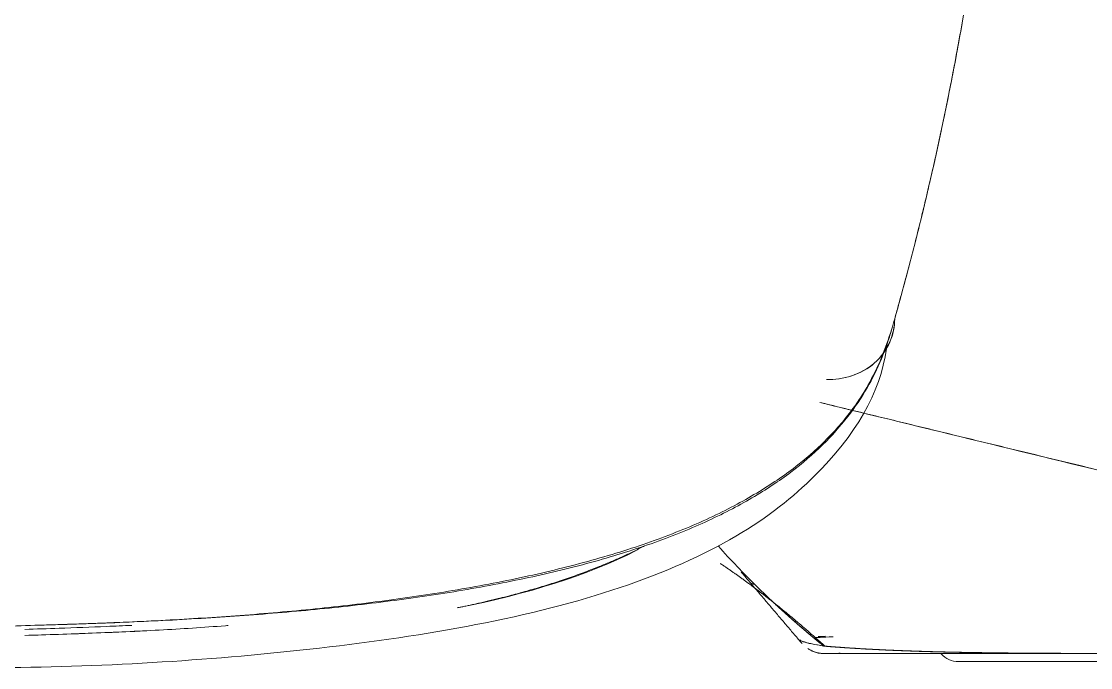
# Model space of a CAD drawing. Header units: millimetres. Extents: x 8883 to 11259, y -10160 to -6800.
# Drawn here: x 9768.61 to 9791.98, y -7108.93 to -7094.81 of the extents above; entities that cross this region are included whole.
import ezdxf

# ---------------------------------------------------------------- set-up
doc = ezdxf.new("R2010")
doc.units = ezdxf.units.MM

msp = doc.modelspace()

# ---------------------------------------------------------------- linework, layer by layer
at = {"linetype": 'Continuous', "lineweight": 18}
for p, q in [((9768.683, -7108.017), (9768.683, -7108.017)), ((9768.683, -7108.017), (9768.683, -7108.017)), ((9787.346, -7108.626), (9788.416, -7108.626))]:
    msp.add_line(p, q, dxfattribs=at)
msp.add_arc((9789.096, -7108.304), 0.5, 220.7461, 270, dxfattribs=at)
msp.add_arc((9789.096, -7108.304), 0.5, 220.7461, 270, dxfattribs=at)
for points, knots in [([(9787.701, -7101.308), (9787.806, -7100.935), (9787.907, -7100.563), (9788.102, -7099.821), (9788.196, -7099.452), (9788.466, -7098.347), (9788.798, -7096.883), (9789.073, -7095.434), (9789.323, -7093.99), (9789.434, -7093.271), (9789.631, -7091.837), (9789.717, -7091.122), (9789.863, -7089.694), (9789.924, -7088.981), (9790.02, -7087.555), (9790.056, -7086.842), (9790.091, -7085.771), (9790.1, -7085.414), (9790.108, -7084.854), (9790.11, -7084.651), (9790.111, -7084.448)], [0, 0, 0, 0, 0.064236, 0.064236, 0.128473, 0.128473, 0.256946, 0.385418, 0.385418, 0.513891, 0.513891, 0.642364, 0.642364, 0.770837, 0.770837, 0.899309, 0.899309, 0.963546, 0.963546, 1, 1, 1, 1]), ([(9789.504, -7092.738), (9789.501, -7092.755), (9789.496, -7092.791), (9789.488, -7092.849), (9789.479, -7092.91), (9789.471, -7092.97), (9789.462, -7093.03), (9789.454, -7093.089), (9789.445, -7093.148), (9789.436, -7093.206), (9789.428, -7093.263), (9789.42, -7093.32), (9789.411, -7093.376), (9789.398, -7093.466), (9789.379, -7093.59), (9789.354, -7093.749), (9789.329, -7093.911), (9789.302, -7094.074), (9789.275, -7094.24), (9789.248, -7094.408), (9789.219, -7094.578), (9789.19, -7094.749), (9789.159, -7094.923), (9789.128, -7095.099), (9789.096, -7095.277), (9789.063, -7095.457), (9789.03, -7095.639), (9788.995, -7095.823), (9788.959, -7096.009), (9788.923, -7096.197), (9788.885, -7096.387), (9788.846, -7096.58), (9788.807, -7096.774), (9788.766, -7096.97), (9788.724, -7097.167), (9788.681, -7097.367), (9788.638, -7097.569), (9788.592, -7097.773), (9788.546, -7097.979), (9788.499, -7098.187), (9788.45, -7098.397), (9788.401, -7098.609), (9788.349, -7098.822), (9788.297, -7099.038), (9788.244, -7099.256), (9788.189, -7099.476), (9788.133, -7099.698), (9788.075, -7099.922), (9788.016, -7100.148), (9787.956, -7100.376), (9787.894, -7100.606), (9787.831, -7100.839), (9787.767, -7101.073), (9787.723, -7101.23), (9787.701, -7101.308)], [0, 0, 0, 0, 0.005697, 0.012884, 0.019998, 0.027041, 0.034011, 0.040909, 0.047735, 0.054489, 0.06117, 0.067779, 0.074316, 0.08078, 0.09911, 0.11768, 0.13649, 0.15554, 0.174829, 0.194358, 0.214126, 0.234133, 0.254379, 0.274863, 0.295586, 0.316546, 0.337745, 0.359181, 0.380854, 0.402764, 0.424912, 0.447295, 0.469916, 0.492772, 0.515866, 0.539197, 0.562765, 0.58657, 0.610613, 0.634894, 0.659413, 0.684172, 0.709171, 0.734411, 0.759893, 0.785614, 0.811576, 0.837777, 0.864218, 0.890897, 0.917815, 0.944972, 0.972367, 1, 1, 1, 1]), ([(9787.701, -7101.308), (9787.701, -7101.31), (9787.7, -7101.638), (9787.395, -7102.401), (9786.563, -7102.648), (9786.213, -7102.635)], [0, 0, 0, 0, 0.001671, 0.503009, 1, 1, 1, 1]), ([(9786.213, -7102.635), (9786.561, -7102.647), (9787.175, -7102.468), (9787.636, -7101.827), (9787.701, -7101.474), (9787.701, -7101.308)], [0, 0, 0, 0, 0.494132, 0.746691, 1, 1, 1, 1]), ([(9769.819, -7107.982), (9769.959, -7107.977), (9770.098, -7107.973), (9770.378, -7107.963), (9770.517, -7107.958), (9770.936, -7107.941), (9771.216, -7107.929), (9772.053, -7107.888), (9772.611, -7107.856), (9773.724, -7107.779), (9774.278, -7107.734), (9775.38, -7107.631), (9775.927, -7107.571), (9776.737, -7107.47), (9777.006, -7107.434), (9777.539, -7107.358), (9778.068, -7107.277), (9778.587, -7107.186), (9779.1, -7107.09), (9779.606, -7106.99), (9780.098, -7106.879), (9780.58, -7106.762), (9780.818, -7106.701), (9781.282, -7106.574), (9781.509, -7106.508), (9781.952, -7106.37), (9782.168, -7106.299), (9782.588, -7106.151), (9782.792, -7106.074), (9783.186, -7105.916), (9783.377, -7105.835), (9783.928, -7105.584), (9784.268, -7105.408), (9784.891, -7105.043), (9785.175, -7104.854), (9785.689, -7104.466), (9785.919, -7104.266), (9786.33, -7103.862), (9786.512, -7103.656), (9786.834, -7103.24), (9786.974, -7103.031), (9787.218, -7102.609), (9787.322, -7102.397), (9787.455, -7102.079), (9787.496, -7101.972), (9787.551, -7101.813), (9787.569, -7101.76), (9787.602, -7101.653), (9787.618, -7101.6), (9787.634, -7101.547)], [0, 0, 0, 0, 0.015625, 0.015625, 0.03125, 0.03125, 0.0625, 0.0625, 0.125, 0.125, 0.1875, 0.1875, 0.25, 0.25, 0.28125, 0.28125, 0.3125, 0.34375, 0.34375, 0.375, 0.40625, 0.40625, 0.4375, 0.4375, 0.46875, 0.46875, 0.5, 0.5, 0.53125, 0.53125, 0.5625, 0.5625, 0.625, 0.625, 0.6875, 0.6875, 0.75, 0.75, 0.8125, 0.8125, 0.875, 0.875, 0.9375, 0.9375, 0.96875, 0.96875, 0.984375, 0.984375, 1, 1, 1, 1]), ([(9787.631, -7101.547), (9787.506, -7101.947), (9787.325, -7102.412), (9787.055, -7102.871), (9786.992, -7102.973), (9786.96, -7103.023), (9786.859, -7103.176), (9786.714, -7103.378), (9786.549, -7103.579), (9786.371, -7103.78), (9786.276, -7103.881), (9785.973, -7104.182), (9785.745, -7104.382), (9785.23, -7104.774), (9784.655, -7105.159), (9783.787, -7105.612), (9783.2, -7105.865), (9782.794, -7106.028), (9782.583, -7106.108), (9781.931, -7106.338), (9781.47, -7106.482), (9780.511, -7106.744), (9780.013, -7106.864), (9779.248, -7107.027), (9778.991, -7107.078), (9778.472, -7107.176), (9777.687, -7107.315), (9776.352, -7107.509), (9775.268, -7107.629), (9774.181, -7107.733), (9773.636, -7107.778), (9772.818, -7107.835), (9772.545, -7107.853), (9771.999, -7107.885), (9771.726, -7107.9), (9771.178, -7107.928), (9770.903, -7107.94), (9770.494, -7107.957), (9770.358, -7107.962), (9770.088, -7107.973), (9769.953, -7107.978), (9769.819, -7107.982)], [0, 0, 0, 0, 0.125, 0.140625, 0.140625, 0.15625, 0.15625, 0.1875, 0.21875, 0.21875, 0.25, 0.25, 0.3125, 0.3125, 0.375, 0.4375, 0.46875, 0.46875, 0.5, 0.5, 0.5625, 0.5625, 0.625, 0.625, 0.65625, 0.65625, 0.6875, 0.75, 0.8125, 0.8125, 0.875, 0.875, 0.90625, 0.90625, 0.9375, 0.9375, 0.96875, 0.96875, 0.984375, 0.984375, 1, 1, 1, 1]), ([(9768.148, -7108.935), (9770.547, -7108.917), (9774.049, -7108.691), (9778.631, -7108.041), (9781.824, -7107.235), (9784.365, -7106.102), (9786.562, -7104.338), (9787.382, -7102.939), (9787.524, -7101.956)], [0, 0, 0, 0, 0.242863, 0.367864, 0.495924, 0.625265, 0.753427, 1, 1, 1, 1]), ([(9801.096, -7106.799), (9800.504, -7106.655), (9799.913, -7106.511), (9798.73, -7106.223), (9796.957, -7105.791), (9795.183, -7105.359), (9792.819, -7104.783), (9791.637, -7104.495), (9789.274, -7103.919), (9787.811, -7103.563), (9786.348, -7103.207), (9786.066, -7103.138)], [0, 0, 0, 0, 0.117952, 0.117952, 0.235905, 0.471809, 0.471809, 0.707714, 0.707714, 0.943619, 1, 1, 1, 1]), ([(9786.107, -7103.147), (9786.167, -7103.162), (9786.404, -7103.22), (9786.817, -7103.32), (9787.344, -7103.448), (9787.867, -7103.575), (9788.386, -7103.701), (9788.9, -7103.826), (9789.411, -7103.95), (9789.918, -7104.073), (9790.42, -7104.195), (9790.919, -7104.316), (9791.414, -7104.436), (9791.906, -7104.556), (9792.394, -7104.675), (9792.879, -7104.792), (9793.36, -7104.91), (9793.838, -7105.026), (9794.313, -7105.142), (9794.784, -7105.257), (9795.253, -7105.371), (9795.719, -7105.485), (9796.181, -7105.598), (9796.641, -7105.711), (9797.098, -7105.823), (9797.553, -7105.934), (9798.004, -7106.044), (9798.453, -7106.154), (9798.9, -7106.263), (9799.344, -7106.372), (9799.785, -7106.48), (9800.224, -7106.587), (9800.661, -7106.694), (9800.951, -7106.764), (9801.096, -7106.8)], [0, 0, 0, 0, 0.011987, 0.047519, 0.082741, 0.117663, 0.152292, 0.186638, 0.220706, 0.254504, 0.28804, 0.321321, 0.354353, 0.387142, 0.419695, 0.452018, 0.484116, 0.515995, 0.547661, 0.579119, 0.610372, 0.641427, 0.672288, 0.702958, 0.733442, 0.763744, 0.793868, 0.823816, 0.853593, 0.8832, 0.912642, 0.941921, 0.97104, 1, 1, 1, 1]), ([(9782.232, -7106.274), (9782.218, -7106.281), (9782.125, -7106.329), (9781.954, -7106.414), (9781.715, -7106.526), (9781.479, -7106.629), (9781.248, -7106.725), (9780.981, -7106.829), (9780.677, -7106.94), (9780.334, -7107.057), (9779.996, -7107.164), (9779.742, -7107.238), (9779.56, -7107.289), (9779.435, -7107.324), (9779.267, -7107.368), (9779.098, -7107.411), (9778.946, -7107.449), (9778.826, -7107.477), (9778.712, -7107.504), (9778.603, -7107.529), (9778.499, -7107.552), (9778.401, -7107.573), (9778.309, -7107.593), (9778.222, -7107.611), (9778.166, -7107.622), (9778.139, -7107.628)], [0, 0, 0, 0, 0.013525, 0.085627, 0.154553, 0.220295, 0.282852, 0.342222, 0.430203, 0.514319, 0.594575, 0.670979, 0.690094, 0.718388, 0.755865, 0.802534, 0.829611, 0.855406, 0.879918, 0.903146, 0.92509, 0.945748, 0.965119, 0.983203, 1, 1, 1, 1]), ([(9783.847, -7106.279), (9784.114, -7106.579), (9784.392, -7106.87), (9785.144, -7107.61), (9785.633, -7108.045), (9786.142, -7108.458)], [0, 0, 0, 0, 0.382239, 0.382239, 1, 1, 1, 1]), ([(9786.176, -7108.466), (9786.156, -7108.448), (9786.115, -7108.411), (9786.054, -7108.356), (9785.993, -7108.302), (9785.931, -7108.248), (9785.87, -7108.194), (9785.809, -7108.14), (9785.748, -7108.087), (9785.687, -7108.035), (9785.625, -7107.982), (9785.564, -7107.93), (9785.503, -7107.879), (9785.442, -7107.828), (9785.381, -7107.777), (9785.319, -7107.726), (9785.258, -7107.676), (9785.197, -7107.627), (9785.136, -7107.577), (9785.075, -7107.529), (9785.013, -7107.48), (9784.952, -7107.432), (9784.891, -7107.384), (9784.83, -7107.337), (9784.769, -7107.29), (9784.707, -7107.243), (9784.646, -7107.197), (9784.585, -7107.151), (9784.524, -7107.105), (9784.462, -7107.06), (9784.401, -7107.016), (9784.34, -7106.971), (9784.279, -7106.928), (9784.217, -7106.884), (9784.156, -7106.841), (9784.095, -7106.798), (9784.033, -7106.756), (9783.972, -7106.714), (9783.922, -7106.68), (9783.893, -7106.66), (9783.884, -7106.655)], [0, 0, 0, 0, 0.028196, 0.056308, 0.084336, 0.112281, 0.140141, 0.167918, 0.195611, 0.223221, 0.250749, 0.278193, 0.305555, 0.332834, 0.360032, 0.387147, 0.414182, 0.441134, 0.468006, 0.494797, 0.521508, 0.548139, 0.57469, 0.601162, 0.627554, 0.653868, 0.680104, 0.706262, 0.732343, 0.758346, 0.784274, 0.810124, 0.8359, 0.8616, 0.887225, 0.912777, 0.938254, 0.963659, 0.988991, 1, 1, 1, 1]), ([(9786.15, -7108.465), (9786.13, -7108.448), (9786.09, -7108.416), (9786.031, -7108.367), (9785.972, -7108.319), (9785.914, -7108.27), (9785.856, -7108.222), (9785.798, -7108.173), (9785.741, -7108.124), (9785.684, -7108.076), (9785.628, -7108.027), (9785.572, -7107.979), (9785.516, -7107.93), (9785.461, -7107.882), (9785.406, -7107.833), (9785.352, -7107.784), (9785.298, -7107.736), (9785.244, -7107.687), (9785.191, -7107.639), (9785.138, -7107.59), (9785.086, -7107.542), (9785.034, -7107.493), (9784.982, -7107.445), (9784.931, -7107.396), (9784.88, -7107.348), (9784.829, -7107.3), (9784.779, -7107.251), (9784.729, -7107.203), (9784.68, -7107.154), (9784.647, -7107.122), (9784.63, -7107.105), (9784.63, -7107.105)], [0, 0, 0, 0, 0.037636, 0.075116, 0.112442, 0.149615, 0.186637, 0.223508, 0.260231, 0.296807, 0.333236, 0.369521, 0.405661, 0.44166, 0.477517, 0.513235, 0.548814, 0.584255, 0.61956, 0.65473, 0.689766, 0.724669, 0.759441, 0.794082, 0.828593, 0.862976, 0.897231, 0.931361, 0.965365, 0.999244, 1, 1, 1, 1]), ([(9768.203, -7108.031), (9768.471, -7108.023), (9768.741, -7108.015), (9769.279, -7107.999), (9769.549, -7107.99), (9769.819, -7107.982)], [0, 0, 0, 0, 0.5, 0.5, 1, 1, 1, 1]), ([(9769.819, -7107.982), (9769.682, -7107.987), (9769.546, -7107.991), (9769.275, -7107.999), (9769.141, -7108.003), (9768.738, -7108.015), (9768.471, -7108.023), (9768.203, -7108.031)], [0, 0, 0, 0, 0.25, 0.25, 0.5, 0.5, 1, 1, 1, 1]), ([(9768.684, -7108.231), (9769.178, -7108.216), (9769.671, -7108.2), (9770.652, -7108.162), (9771.141, -7108.14), (9772.111, -7108.087), (9772.593, -7108.056), (9773.091, -7108.018), (9773.11, -7108.017), (9773.129, -7108.015)], [0, 0, 0, 0, 0.328893, 0.328893, 0.657787, 0.657787, 0.98668, 0.98668, 1, 1, 1, 1]), ([(9771.269, -7108.133), (9771.191, -7108.137), (9770.722, -7108.16), (9769.861, -7108.195), (9769.076, -7108.219), (9768.684, -7108.231)], [0, 0, 0, 0, 0.090656, 0.545331, 1, 1, 1, 1]), ([(9771.029, -7108.011), (9770.844, -7108.019), (9770.313, -7108.043), (9769.531, -7108.071), (9768.935, -7108.091), (9768.686, -7108.098)], [0, 0, 0, 0, 0.237151, 0.680274, 1, 1, 1, 1]), ([(9785.636, -7108.328), (9785.635, -7108.329), (9785.634, -7108.33), (9785.633, -7108.337), (9785.638, -7108.343), (9785.662, -7108.357), (9785.679, -7108.363), (9785.746, -7108.385), (9785.811, -7108.4), (9785.965, -7108.432), (9786.054, -7108.448), (9786.15, -7108.465)], [0, 0, 0, 0, 0.027593, 0.027593, 0.189661, 0.189661, 0.351729, 0.351729, 0.675864, 0.675864, 1, 1, 1, 1]), ([(9786.359, -7108.263), (9786.354, -7108.263), (9786.349, -7108.263), (9786.239, -7108.266), (9786.149, -7108.269), (9786.034, -7108.275), (9786, -7108.276), (9785.969, -7108.278)], [0, 0, 0, 0, 0.032806, 0.032806, 0.69222, 0.69222, 1, 1, 1, 1]), ([(9786.165, -7108.458), (9786.164, -7108.458), (9786.157, -7108.458), (9786.15, -7108.458), (9786.144, -7108.458)], [0, 0, 0, 0, 0.0852, 1, 1, 1, 1]), ([(9786.176, -7108.466), (9786.182, -7108.467), (9786.193, -7108.468), (9786.21, -7108.469), (9786.228, -7108.47), (9786.246, -7108.472), (9786.264, -7108.473), (9786.284, -7108.475), (9786.303, -7108.476), (9786.324, -7108.478), (9786.344, -7108.479), (9786.366, -7108.481), (9786.388, -7108.483), (9786.41, -7108.484), (9786.433, -7108.486), (9786.457, -7108.488), (9786.481, -7108.489), (9786.506, -7108.491), (9786.532, -7108.493), (9786.558, -7108.495), (9786.585, -7108.497), (9786.613, -7108.499), (9786.641, -7108.501), (9786.67, -7108.502), (9786.7, -7108.504), (9786.73, -7108.506), (9786.762, -7108.508), (9786.794, -7108.51), (9786.826, -7108.512), (9786.86, -7108.514), (9786.894, -7108.516), (9786.929, -7108.518), (9786.965, -7108.521), (9787.001, -7108.523), (9787.039, -7108.525), (9787.077, -7108.527), (9787.116, -7108.529), (9787.156, -7108.531), (9787.197, -7108.533), (9787.239, -7108.535), (9787.282, -7108.538), (9787.325, -7108.54), (9787.37, -7108.542), (9787.415, -7108.544), (9787.462, -7108.546), (9787.509, -7108.549), (9787.558, -7108.551), (9787.607, -7108.553), (9787.657, -7108.555), (9787.709, -7108.557), (9787.761, -7108.559), (9787.815, -7108.562), (9787.87, -7108.564), (9787.925, -7108.566), (9787.982, -7108.568), (9788.04, -7108.57), (9788.1, -7108.572), (9788.16, -7108.574), (9788.221, -7108.576), (9788.295, -7108.579), (9788.381, -7108.581), (9788.48, -7108.584), (9788.579, -7108.587), (9788.679, -7108.59), (9788.779, -7108.592), (9788.881, -7108.595), (9788.982, -7108.597), (9789.085, -7108.599), (9789.187, -7108.601), (9789.291, -7108.603), (9789.394, -7108.605), (9789.498, -7108.606), (9789.602, -7108.608), (9789.707, -7108.609), (9789.812, -7108.611), (9789.917, -7108.612), (9790.022, -7108.613), (9790.127, -7108.614), (9790.232, -7108.616), (9790.337, -7108.617), (9790.442, -7108.617), (9790.547, -7108.618), (9790.652, -7108.619), (9790.757, -7108.62), (9790.862, -7108.62), (9790.967, -7108.621), (9791.071, -7108.622), (9791.175, -7108.622), (9791.279, -7108.622), (9791.383, -7108.623), (9791.486, -7108.623), (9791.589, -7108.624), (9791.691, -7108.624), (9791.793, -7108.624), (9791.861, -7108.624), (9791.895, -7108.624)], [0, 0, 0, 0, 0.006127, 0.01234, 0.018637, 0.02502, 0.031488, 0.03804, 0.044678, 0.051401, 0.058209, 0.065102, 0.07208, 0.079143, 0.08629, 0.093523, 0.100841, 0.108243, 0.115731, 0.123303, 0.13096, 0.138702, 0.146528, 0.15444, 0.162435, 0.170516, 0.178681, 0.18693, 0.195265, 0.203683, 0.212186, 0.220773, 0.229445, 0.238201, 0.247041, 0.255965, 0.264973, 0.274065, 0.283241, 0.292501, 0.301845, 0.311273, 0.320785, 0.33038, 0.34006, 0.349822, 0.359669, 0.369599, 0.379613, 0.38971, 0.399891, 0.410155, 0.420503, 0.430934, 0.441448, 0.452046, 0.462728, 0.473492, 0.48434, 0.495271, 0.512084, 0.528755, 0.545284, 0.561672, 0.57792, 0.594027, 0.609994, 0.625821, 0.641509, 0.657056, 0.672462, 0.687728, 0.702854, 0.717838, 0.732682, 0.747384, 0.761946, 0.776366, 0.790646, 0.804784, 0.818781, 0.832638, 0.846354, 0.859929, 0.873363, 0.886657, 0.89981, 0.912824, 0.925697, 0.93843, 0.951023, 0.963476, 0.97579, 0.987965, 1, 1, 1, 1]), ([(9791.895, -7108.626), (9791.877, -7108.626), (9791.842, -7108.625), (9791.789, -7108.625), (9791.737, -7108.625), (9791.685, -7108.625), (9791.633, -7108.624), (9791.581, -7108.624), (9791.53, -7108.624), (9791.478, -7108.624), (9791.427, -7108.624), (9791.377, -7108.623), (9791.326, -7108.623), (9791.276, -7108.623), (9791.226, -7108.623), (9791.176, -7108.622), (9791.127, -7108.622), (9791.078, -7108.622), (9791.029, -7108.622), (9790.98, -7108.621), (9790.932, -7108.621), (9790.884, -7108.621), (9790.836, -7108.621), (9790.788, -7108.62), (9790.74, -7108.62), (9790.693, -7108.62), (9790.646, -7108.619), (9790.6, -7108.619), (9790.553, -7108.619), (9790.507, -7108.618), (9790.461, -7108.618), (9790.415, -7108.618), (9790.37, -7108.617), (9790.324, -7108.617), (9790.279, -7108.617), (9790.235, -7108.616), (9790.19, -7108.616), (9790.146, -7108.615), (9790.102, -7108.615), (9790.058, -7108.614), (9790.015, -7108.614), (9789.971, -7108.614), (9789.928, -7108.613), (9789.885, -7108.613), (9789.843, -7108.612), (9789.801, -7108.612), (9789.759, -7108.611), (9789.717, -7108.611), (9789.675, -7108.61), (9789.634, -7108.609), (9789.593, -7108.609), (9789.552, -7108.608), (9789.511, -7108.608), (9789.471, -7108.607), (9789.431, -7108.606), (9789.391, -7108.606), (9789.351, -7108.605), (9789.312, -7108.605), (9789.272, -7108.604), (9789.233, -7108.603), (9789.195, -7108.602), (9789.156, -7108.602), (9789.118, -7108.601), (9789.08, -7108.6), (9789.042, -7108.6), (9789.004, -7108.599), (9788.967, -7108.598), (9788.93, -7108.597), (9788.893, -7108.596), (9788.857, -7108.596), (9788.82, -7108.595), (9788.784, -7108.594), (9788.748, -7108.593), (9788.712, -7108.592), (9788.677, -7108.591), (9788.642, -7108.59), (9788.607, -7108.59), (9788.572, -7108.589), (9788.537, -7108.588), (9788.503, -7108.587), (9788.469, -7108.586), (9788.435, -7108.585), (9788.402, -7108.584), (9788.368, -7108.583), (9788.335, -7108.582), (9788.302, -7108.581), (9788.269, -7108.58), (9788.237, -7108.579), (9788.205, -7108.578), (9788.173, -7108.577), (9788.141, -7108.576), (9788.109, -7108.575), (9788.078, -7108.573), (9788.047, -7108.572), (9788.016, -7108.571), (9787.985, -7108.57), (9787.955, -7108.569), (9787.925, -7108.568), (9787.895, -7108.567), (9787.865, -7108.566), (9787.835, -7108.564), (9787.806, -7108.563), (9787.777, -7108.562), (9787.748, -7108.561), (9787.719, -7108.56), (9787.691, -7108.558), (9787.663, -7108.557), (9787.634, -7108.556), (9787.607, -7108.555), (9787.579, -7108.553), (9787.552, -7108.552), (9787.525, -7108.551), (9787.498, -7108.55), (9787.471, -7108.548), (9787.444, -7108.547), (9787.418, -7108.546), (9787.392, -7108.545), (9787.366, -7108.543), (9787.34, -7108.542), (9787.315, -7108.541), (9787.29, -7108.539), (9787.265, -7108.538), (9787.24, -7108.537), (9787.215, -7108.536), (9787.191, -7108.534), (9787.167, -7108.533), (9787.143, -7108.532), (9787.119, -7108.53), (9787.096, -7108.529), (9787.072, -7108.528), (9787.049, -7108.526), (9787.026, -7108.525), (9787.004, -7108.524), (9786.981, -7108.522), (9786.959, -7108.521), (9786.937, -7108.52), (9786.915, -7108.518), (9786.893, -7108.517), (9786.872, -7108.516), (9786.85, -7108.514), (9786.829, -7108.513), (9786.808, -7108.512), (9786.788, -7108.51), (9786.767, -7108.509), (9786.747, -7108.508), (9786.727, -7108.507), (9786.707, -7108.505), (9786.688, -7108.504), (9786.668, -7108.503), (9786.649, -7108.501), (9786.63, -7108.5), (9786.611, -7108.499), (9786.592, -7108.497), (9786.574, -7108.496), (9786.556, -7108.495), (9786.538, -7108.494), (9786.52, -7108.492), (9786.502, -7108.491), (9786.485, -7108.49), (9786.468, -7108.489), (9786.45, -7108.487), (9786.434, -7108.486), (9786.417, -7108.485), (9786.4, -7108.484), (9786.384, -7108.483), (9786.368, -7108.481), (9786.352, -7108.48), (9786.336, -7108.479), (9786.321, -7108.478), (9786.306, -7108.477), (9786.29, -7108.475), (9786.276, -7108.474), (9786.261, -7108.473), (9786.246, -7108.472), (9786.232, -7108.471), (9786.218, -7108.47), (9786.204, -7108.469), (9786.19, -7108.467), (9786.181, -7108.467), (9786.176, -7108.466)], [0, 0, 0, 0, 0.006272, 0.012537, 0.018795, 0.025046, 0.031289, 0.037526, 0.043755, 0.049977, 0.056193, 0.062401, 0.068602, 0.074796, 0.080983, 0.087163, 0.093336, 0.099502, 0.105661, 0.111813, 0.117958, 0.124096, 0.130227, 0.136351, 0.142468, 0.148578, 0.154681, 0.160778, 0.166867, 0.172949, 0.179025, 0.185093, 0.191155, 0.197209, 0.203257, 0.209298, 0.215332, 0.221359, 0.227379, 0.233392, 0.239398, 0.245397, 0.251389, 0.257374, 0.263353, 0.269324, 0.275288, 0.281246, 0.287196, 0.29314, 0.299076, 0.305006, 0.310928, 0.316844, 0.322753, 0.328654, 0.334549, 0.340436, 0.346317, 0.35219, 0.358057, 0.363916, 0.369768, 0.375613, 0.381452, 0.387283, 0.393107, 0.398923, 0.404733, 0.410536, 0.416331, 0.42212, 0.427901, 0.433675, 0.439442, 0.445202, 0.450954, 0.4567, 0.462438, 0.468169, 0.473892, 0.479609, 0.485318, 0.49102, 0.496715, 0.502402, 0.508083, 0.513756, 0.519422, 0.52508, 0.530732, 0.536376, 0.542013, 0.547642, 0.553265, 0.55888, 0.564488, 0.570088, 0.575682, 0.581268, 0.586847, 0.592418, 0.597982, 0.60354, 0.609089, 0.614632, 0.620167, 0.625695, 0.631216, 0.63673, 0.642236, 0.647735, 0.653227, 0.658711, 0.664189, 0.669659, 0.675122, 0.680577, 0.686026, 0.691467, 0.696901, 0.702328, 0.707747, 0.713159, 0.718565, 0.723962, 0.729353, 0.734737, 0.740113, 0.745482, 0.750844, 0.756199, 0.761547, 0.766887, 0.77222, 0.777547, 0.782866, 0.788178, 0.793482, 0.79878, 0.804071, 0.809354, 0.81463, 0.8199, 0.825162, 0.830417, 0.835666, 0.840907, 0.846141, 0.851368, 0.856589, 0.861802, 0.867009, 0.872208, 0.877401, 0.882587, 0.887766, 0.892938, 0.898103, 0.903261, 0.908413, 0.913558, 0.918696, 0.923827, 0.928952, 0.93407, 0.939181, 0.944285, 0.949383, 0.954475, 0.959559, 0.964637, 0.969709, 0.974774, 0.979832, 0.984884, 0.989929, 0.994968, 1, 1, 1, 1]), ([(9786.479, -7108.619), (9786.481, -7108.619), (9786.489, -7108.621), (9786.502, -7108.622), (9786.519, -7108.624), (9786.533, -7108.625), (9786.545, -7108.625), (9786.555, -7108.626), (9786.561, -7108.626), (9786.564, -7108.626)], [0, 0, 0, 0, 0.060405, 0.286753, 0.484813, 0.654864, 0.797204, 0.91214, 1, 1, 1, 1]), ([(9786.585, -7108.626), (9786.586, -7108.626), (9786.587, -7108.626), (9786.587, -7108.626), (9786.588, -7108.625), (9786.588, -7108.625), (9786.588, -7108.625), (9786.588, -7108.625), (9786.587, -7108.625), (9786.586, -7108.625), (9786.585, -7108.625), (9786.583, -7108.625), (9786.581, -7108.625), (9786.579, -7108.626), (9786.577, -7108.626), (9786.576, -7108.626), (9786.575, -7108.626)], [0, 0, 0, 0, 0.083618, 0.164274, 0.242276, 0.317961, 0.391695, 0.463874, 0.534917, 0.605264, 0.675366, 0.745683, 0.816668, 0.888766, 0.962402, 1, 1, 1, 1]), ([(9789.243, -7108.626), (9789.23, -7108.626), (9789.205, -7108.626), (9789.166, -7108.626), (9789.126, -7108.626), (9789.086, -7108.626), (9789.044, -7108.626), (9789.001, -7108.626), (9788.957, -7108.626), (9788.912, -7108.626), (9788.867, -7108.626), (9788.82, -7108.626), (9788.773, -7108.626), (9788.724, -7108.626), (9788.675, -7108.626), (9788.625, -7108.626), (9788.575, -7108.626), (9788.523, -7108.626), (9788.471, -7108.626), (9788.419, -7108.626), (9788.294, -7108.626), (9788.118, -7108.626), (9787.913, -7108.626), (9787.756, -7108.626), (9787.617, -7108.626), (9787.48, -7108.626), (9787.331, -7108.626), (9787.181, -7108.626), (9787.057, -7108.626), (9786.959, -7108.626), (9786.888, -7108.626), (9786.826, -7108.626), (9786.77, -7108.626), (9786.722, -7108.626), (9786.68, -7108.626), (9786.644, -7108.626), (9786.613, -7108.626), (9786.594, -7108.626), (9786.585, -7108.626)], [0, 0, 0, 0, 0.009932, 0.020223, 0.030875, 0.041886, 0.053257, 0.064987, 0.077077, 0.089527, 0.102337, 0.115506, 0.129035, 0.142924, 0.157172, 0.17178, 0.186747, 0.202075, 0.217761, 0.233808, 0.250214, 0.333103, 0.40241, 0.458138, 0.500289, 0.556347, 0.616697, 0.681334, 0.750253, 0.788921, 0.824857, 0.858062, 0.888537, 0.916284, 0.941302, 0.963593, 0.983159, 1, 1, 1, 1]), ([(9786.585, -7108.626), (9786.863, -7108.626), (9787.202, -7108.626), (9787.867, -7108.626), (9788.108, -7108.626), (9788.509, -7108.626), (9788.648, -7108.626), (9788.831, -7108.626), (9788.886, -7108.626), (9788.943, -7108.626), (9788.981, -7108.626), (9788.982, -7108.626), (9789.164, -7108.626), (9789.238, -7108.626), (9789.243, -7108.626)], [0, 0, 0, 0, 0.5, 0.5, 0.75, 0.75, 0.875, 0.875, 0.90625, 0.921875, 0.921875, 0.9375, 0.9375, 1, 1, 1, 1]), ([(9791.895, -7108.624), (9791.641, -7108.625), (9791.395, -7108.625), (9790.919, -7108.625), (9790.69, -7108.625), (9790.026, -7108.626), (9789.617, -7108.626), (9789.243, -7108.626)], [0, 0, 0, 0, 0.25, 0.25, 0.5, 0.5, 1, 1, 1, 1]), ([(9801.096, -7108.626), (9801.072, -7108.626), (9801.026, -7108.626), (9800.956, -7108.626), (9800.886, -7108.626), (9800.817, -7108.626), (9800.747, -7108.626), (9800.678, -7108.626), (9800.608, -7108.626), (9800.539, -7108.626), (9800.47, -7108.626), (9800.401, -7108.626), (9800.332, -7108.626), (9800.263, -7108.626), (9800.194, -7108.626), (9800.125, -7108.626), (9800.056, -7108.626), (9799.988, -7108.626), (9799.919, -7108.626), (9799.851, -7108.626), (9799.783, -7108.626), (9799.714, -7108.626), (9799.646, -7108.626), (9799.578, -7108.626), (9799.51, -7108.626), (9799.442, -7108.626), (9799.375, -7108.626), (9799.307, -7108.626), (9799.24, -7108.626), (9799.172, -7108.626), (9799.105, -7108.626), (9799.038, -7108.626), (9798.971, -7108.626), (9798.904, -7108.626), (9798.837, -7108.626), (9798.77, -7108.626), (9798.703, -7108.626), (9798.637, -7108.626), (9798.57, -7108.626), (9798.504, -7108.626), (9798.437, -7108.626), (9798.371, -7108.626), (9798.305, -7108.626), (9798.239, -7108.626), (9798.173, -7108.626), (9798.108, -7108.626), (9798.042, -7108.626), (9797.977, -7108.626), (9797.911, -7108.626), (9797.846, -7108.626), (9797.781, -7108.626), (9797.716, -7108.626), (9797.651, -7108.626), (9797.586, -7108.626), (9797.521, -7108.626), (9797.457, -7108.626), (9797.392, -7108.626), (9797.328, -7108.626), (9797.264, -7108.626), (9797.2, -7108.626), (9797.136, -7108.626), (9797.072, -7108.626), (9797.008, -7108.626), (9796.945, -7108.626), (9796.881, -7108.626), (9796.818, -7108.626), (9796.755, -7108.626), (9796.692, -7108.626), (9796.629, -7108.626), (9796.566, -7108.627), (9796.503, -7108.627), (9796.441, -7108.627), (9796.378, -7108.627), (9796.316, -7108.627), (9796.254, -7108.627), (9796.192, -7108.627), (9796.112, -7108.627), (9796.014, -7108.627), (9795.899, -7108.627), (9795.784, -7108.627), (9795.67, -7108.627), (9795.556, -7108.627), (9795.443, -7108.627), (9795.33, -7108.627), (9795.218, -7108.627), (9795.106, -7108.627), (9794.994, -7108.627), (9794.883, -7108.627), (9794.773, -7108.627), (9794.663, -7108.627), (9794.554, -7108.627), (9794.445, -7108.626), (9794.336, -7108.626), (9794.228, -7108.626), (9794.121, -7108.626), (9794.014, -7108.626), (9793.907, -7108.626), (9793.801, -7108.626), (9793.696, -7108.626), (9793.591, -7108.626), (9793.487, -7108.626), (9793.383, -7108.626), (9793.28, -7108.626), (9793.177, -7108.626), (9793.075, -7108.626), (9792.974, -7108.626), (9792.873, -7108.626), (9792.773, -7108.626), (9792.673, -7108.626), (9792.573, -7108.626), (9792.475, -7108.626), (9792.377, -7108.626), (9792.279, -7108.626), (9792.182, -7108.626), (9792.086, -7108.626), (9791.99, -7108.626), (9791.927, -7108.626), (9791.895, -7108.626)], [0, 0, 0, 0, 0.006673, 0.013346, 0.020018, 0.02669, 0.033363, 0.040035, 0.046706, 0.053378, 0.060049, 0.06672, 0.073391, 0.080062, 0.086733, 0.093403, 0.100073, 0.106743, 0.113413, 0.120083, 0.126753, 0.133422, 0.140091, 0.14676, 0.153429, 0.160098, 0.166767, 0.173435, 0.180103, 0.186771, 0.193439, 0.200107, 0.206775, 0.213442, 0.22011, 0.226777, 0.233444, 0.240111, 0.246778, 0.253444, 0.260111, 0.266777, 0.273443, 0.280109, 0.286775, 0.293441, 0.300107, 0.306772, 0.313438, 0.320103, 0.326768, 0.333433, 0.340098, 0.346763, 0.353427, 0.360092, 0.366756, 0.37342, 0.380084, 0.386748, 0.393412, 0.400076, 0.40674, 0.413403, 0.420067, 0.42673, 0.433393, 0.440056, 0.446719, 0.453382, 0.460045, 0.466707, 0.47337, 0.480032, 0.486695, 0.493357, 0.500019, 0.51249, 0.524962, 0.537436, 0.549912, 0.56239, 0.574869, 0.58735, 0.599832, 0.612316, 0.624802, 0.637289, 0.649777, 0.662267, 0.674759, 0.687252, 0.699746, 0.712242, 0.724739, 0.737237, 0.749737, 0.762238, 0.77474, 0.787244, 0.799749, 0.812255, 0.824763, 0.837272, 0.849782, 0.862293, 0.874806, 0.88732, 0.899835, 0.912351, 0.924869, 0.937388, 0.949908, 0.962429, 0.974951, 0.987475, 1, 1, 1, 1])]:
    msp.add_open_spline(points, degree=3, knots=knots, dxfattribs=at)
for points, degree in [([(9787.634, -7101.547), (9787.657, -7101.467), (9787.679, -7101.388), (9787.701, -7101.308)], 3), ([(9778.139, -7107.628), (9779.692, -7107.325), (9780.997, -7106.908), (9782.053, -7106.376)], 3), ([(9784.346, -7106.845), (9785.677, -7108.411)], 1), ([(9784.554, -7107.091), (9784.611, -7107.112), (9784.647, -7107.107)], 2), ([(9786.15, -7108.465), (9785.866, -7108.416), (9785.649, -7108.364), (9785.624, -7108.324)], 3), ([(9786.029, -7108.255), (9786.076, -7108.253), (9786.129, -7108.251), (9786.186, -7108.25)], 3), ([(9786.152, -7108.626), (9785.962, -7108.626), (9785.804, -7108.518)], 2), ([(9786.564, -7108.626), (9786.271, -7108.626), (9786.131, -7108.626), (9786.15, -7108.626)], 3), ([(9786.152, -7108.465), (9786.16, -7108.465), (9786.168, -7108.466), (9786.176, -7108.466)], 3), ([(9786.164, -7108.626), (9786.17, -7108.626), (9786.302, -7108.626), (9786.56, -7108.626)], 3), ([(9786.551, -7108.626), (9786.564, -7108.626)], 1), ([(9786.564, -7108.626), (9786.577, -7108.626)], 1), ([(9786.707, -7108.626), (9786.83, -7108.626), (9786.974, -7108.626), (9787.137, -7108.626)], 3), ([(9789.243, -7108.626), (9790.047, -7108.626), (9790.931, -7108.626), (9791.895, -7108.626)], 3), ([(9791.895, -7108.626), (9794.465, -7108.626), (9797.532, -7108.626), (9801.096, -7108.626)], 3)]:
    msp.add_open_spline(points, degree=degree, dxfattribs=at)
msp.add_rational_spline([(9789.096, -7108.804), (9789.152, -7108.804), (9800.096, -7108.804)], [1, 0.848546972158, 1], degree=2, dxfattribs=at)
msp.add_rational_spline([(9789.096, -7108.804), (9789.152, -7108.804), (9800.096, -7108.804)], [1, 0.848546972158, 1], degree=2, dxfattribs=at)

doc.saveas('drawing.dxf')
